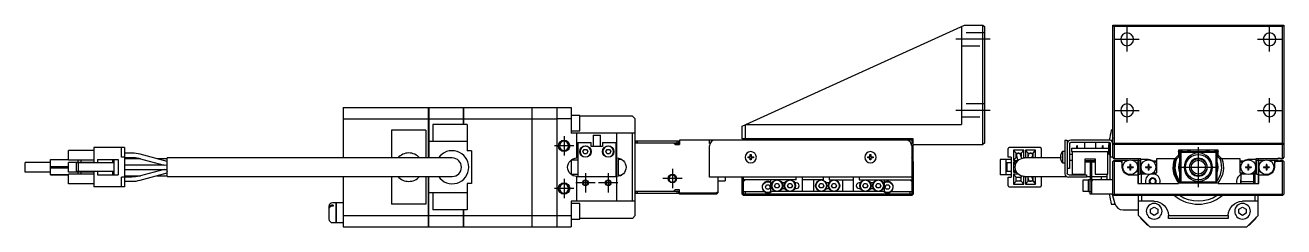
# Model space of a CAD drawing. Extents: x 0 to 936, y -8 to 781.
# Drawn here: x 494.7 to 936.4, y 365.2 to 436.2 of the extents above; entities that cross this region are included whole.
import ezdxf

# ---------------------------------------------------------------- set-up
doc = ezdxf.new("R2010")
doc.units = 0
doc.header["$LTSCALE"] = 0.5
doc.linetypes.add('CENTER', pattern=[50.8, 31.75, -6.35, 6.35, -6.35])
doc.linetypes.add('DASHED', pattern=[19.05, 12.7, -6.35])
for name, color, linetype in [('MSM_CENTER', 1, 'CENTER'), ('MSM_CONTINUOUS', 7, 'CONTINUOUS'), ('MSM_DASHED', 4, 'DASHED'), ('MSM_NARROW', 5, 'CONTINUOUS')]:
    doc.layers.add(name, color=color, linetype=linetype)

msp = doc.modelspace()

# ---------------------------------------------------------------- linework, layer by layer
at = {"layer": 'MSM_CENTER'}
for p, q in [((881.36, 427), (881.36, 435.5)), ((931.36, 427), (931.36, 435.5)), ((833.29, 431.25), (821.29, 431.25)), ((877.11, 431.25), (885.61, 431.25)), ((927.11, 431.25), (935.61, 431.25)), ((881.36, 402), (881.36, 410.5)), ((931.36, 402), (931.36, 410.5)), ((833.29, 406.25), (821.29, 406.25)), ((877.11, 406.25), (885.61, 406.25)), ((927.11, 406.25), (935.61, 406.25)), ((687.19, 393.75), (680.39, 393.75)), ((683.79, 397.15), (683.79, 390.35)), ((906.36, 379.25), (906.36, 393.25)), ((721.79, 385.65), (721.79, 378.85)), ((899.36, 386.25), (913.36, 386.25)), ((683.79, 382.15), (683.79, 375.35)), ((694.69, 380.75), (687.89, 380.75)), ((691.29, 384.15), (691.29, 377.35)), ((702.69, 380.75), (695.89, 380.75)), ((699.29, 384.15), (699.29, 377.35)), ((725.19, 382.25), (718.39, 382.25)), ((687.19, 378.75), (680.39, 378.75))]:
    msp.add_line(p, q, dxfattribs=at)
at = {"layer": 'MSM_CONTINUOUS'}
for p, q in [((746.29, 400.7), (824.29, 436.25)), ((823.29, 435.79), (823.29, 401.25)), ((824.29, 436.25), (830.79, 436.25)), ((830.79, 394.25), (830.79, 436.25)), ((830.79, 436.25), (831.29, 435.75)), ((831.29, 435.75), (831.29, 394.75)), ((876.36, 436.25), (876.86, 435.75)), ((876.36, 436.25), (936.36, 436.25)), ((876.36, 389.75), (876.36, 436.25)), ((876.86, 435.75), (876.86, 394.75)), ((935.86, 435.75), (876.86, 435.75)), ((935.86, 435.75), (936.36, 436.25)), ((935.86, 394.75), (935.86, 435.75)), ((936.36, 436.25), (936.36, 389.75)), ((606.29, 407.25), (636.24, 407.25)), ((606.29, 407.25), (606.29, 389.5)), ((636.24, 389.5), (636.24, 407.25)), ((636.24, 407.2), (636.29, 407.2)), ((636.29, 407.25), (636.29, 389.5)), ((636.29, 407.25), (648.54, 407.25)), ((648.54, 401.25), (648.54, 407.25)), ((648.54, 407.2), (648.59, 407.2)), ((648.59, 407.25), (672.54, 407.25)), ((648.59, 401.25), (648.59, 407.25)), ((672.54, 365.25), (672.54, 407.25)), ((672.54, 407.2), (672.59, 407.2)), ((672.59, 407.25), (686.29, 407.25)), ((672.59, 365.25), (672.59, 407.25)), ((681.29, 407.25), (681.29, 365.25)), ((686.29, 407.25), (686.29, 398.25)), ((606.29, 403.22), (636.24, 403.22)), ((636.24, 402.96), (636.29, 402.96)), ((636.29, 403.22), (648.54, 403.22)), ((648.54, 402.96), (648.59, 402.96)), ((648.59, 403.22), (672.54, 403.22)), ((672.54, 402.96), (672.59, 402.96)), ((672.59, 403.22), (681.29, 403.22)), ((686.29, 403.25), (681.29, 403.25)), ((689.29, 404.5), (686.29, 404.5)), ((689.29, 399), (689.29, 404.5)), ((707.79, 404.25), (689.29, 404.25)), ((708.79, 403.25), (707.79, 404.25)), ((708.79, 369.25), (708.79, 403.25)), ((635.29, 399.25), (623.29, 399.25)), ((623.29, 399.25), (623.29, 389.5)), ((635.29, 399.25), (635.29, 389.5)), ((637.79, 401.25), (637.79, 395.25)), ((649.79, 401.25), (637.79, 401.25)), ((649.79, 401.25), (649.79, 392.03)), ((686.29, 399), (689.29, 399)), ((708.79, 398.25), (686.29, 398.25)), ((688.29, 389.5), (688.29, 398.25)), ((702.29, 389.5), (702.29, 398.25)), ((707.79, 374.25), (707.79, 398.25)), ((746.29, 396.25), (746.29, 400.7)), ((747.29, 401.16), (747.29, 396.25)), ((747.49, 401.25), (823.29, 401.25)), ((876.36, 399.25), (875.79, 399.25)), ((518.84, 393.15), (518.84, 387.75)), ((529.54, 393.15), (518.84, 393.15)), ((528.54, 389.75), (528.54, 393.15)), ((529.54, 393.15), (529.54, 379.35)), ((649.79, 395.25), (636.29, 395.25)), ((688.59, 395), (688.59, 383)), ((688.59, 395), (693.29, 395)), ((693.29, 393.5), (693.29, 395)), ((697.29, 393.5), (693.29, 393.5)), ((694.04, 397.5), (696.54, 397.5)), ((694.04, 397.5), (694.04, 393.5)), ((696.54, 393.5), (696.54, 397.5)), ((697.29, 395), (697.29, 393.5)), ((697.29, 395), (701.99, 395)), ((701.99, 395), (701.99, 383)), ((723.99, 394.75), (708.79, 394.75)), ((708.99, 394.75), (708.99, 395.55)), ((708.99, 395.55), (723.99, 395.55)), ((709.49, 395.55), (709.49, 394.75)), ((722.79, 394.25), (722.29, 394.75)), ((724.29, 394.5), (722.54, 394.5)), ((722.79, 394.25), (724.29, 394.25)), ((723.49, 394.75), (723.49, 395.55)), ((723.99, 395.55), (723.99, 394.75)), ((724.29, 395.75), (724.29, 394.25)), ((805.79, 395.75), (724.29, 395.75)), ((734.79, 394.55), (734.79, 395.75)), ((734.79, 394.55), (734.96, 394.55)), ((734.79, 382.75), (734.79, 393.75)), ((806.29, 396.25), (746.29, 396.25)), ((746.29, 395.75), (746.54, 396)), ((746.79, 396.25), (746.54, 396)), ((746.54, 396), (746.79, 395.75)), ((805.79, 394.55), (805.62, 394.55)), ((805.79, 396.25), (806.29, 395.75)), ((805.79, 395.75), (806.04, 396)), ((805.79, 395.75), (805.79, 394.55)), ((805.79, 393.75), (805.79, 376.75)), ((806.29, 388.55), (806.29, 396.25)), ((806.29, 394.25), (830.79, 394.25)), ((831.29, 394.75), (830.79, 394.25)), ((850.96, 393.15), (839.96, 393.15)), ((859.56, 395.75), (860.36, 395.75)), ((859.56, 395.75), (859.56, 383.95)), ((860.36, 395.75), (860.36, 384.05)), ((861.16, 394.55), (861.16, 385.75)), ((875.16, 395.75), (861.56, 395.75)), ((875.16, 394.95), (861.56, 394.95)), ((863.73, 392.95), (863.73, 393.75)), ((863.98, 393.75), (863.73, 393.75)), ((863.98, 392.95), (863.98, 393.75)), ((866.36, 394.95), (866.36, 392.95)), ((870.36, 392.95), (870.36, 394.95)), ((872.73, 392.95), (872.73, 393.75)), ((872.98, 393.75), (872.73, 393.75)), ((872.98, 392.95), (872.98, 393.75)), ((875.06, 390.75), (875.06, 394.75)), ((875.51, 394.75), (875.06, 394.75)), ((875.36, 394.89), (875.36, 394.75)), ((875.56, 389.75), (875.56, 394.55)), ((876.36, 396.64), (876, 395.4)), ((876.86, 394.75), (876.36, 394.25)), ((936.36, 394.25), (876.36, 394.25)), ((876.86, 394.75), (935.86, 394.75)), ((876.86, 394.25), (876.86, 389.25)), ((936.36, 394.25), (935.86, 394.75)), ((935.86, 389.25), (935.86, 394.25)), ((503.59, 383.55), (503.59, 388.95)), ((503.59, 388.95), (509.94, 388.95)), ((509.94, 388.75), (509.94, 392.15)), ((518.84, 392.15), (509.94, 392.15)), ((518.84, 388.75), (509.94, 388.75)), ((513.29, 387.95), (513.29, 388.75)), ((514.29, 387.95), (514.29, 388.75)), ((520.09, 388.95), (520.09, 387.75)), ((520.09, 388.95), (527.34, 388.95)), ((525.34, 388.95), (525.34, 387.75)), ((525.84, 388.95), (525.84, 383.55)), ((527.34, 388.95), (527.34, 383.55)), ((529.54, 389.75), (528.54, 389.75)), ((532.17, 391.2), (529.54, 391.2)), ((529.54, 389.7), (532.17, 389.7)), ((535.12, 389.25), (529.54, 389.25)), ((534.66, 389.37), (543.51, 387)), ((544.54, 388.27), (535.05, 390.82)), ((544.54, 389.25), (540.91, 389.25)), ((544.54, 383), (544.54, 389.5)), ((644.54, 389.5), (544.54, 389.5)), ((651.29, 392.03), (649.79, 392.03)), ((651.29, 392.03), (651.29, 380.47)), ((686.29, 388.81), (686.29, 383.69)), ((688.59, 388.75), (686.29, 388.75)), ((688.59, 389.5), (688.29, 389.5)), ((690.42, 391.75), (690.86, 392.5)), ((690.86, 391), (690.42, 391.75)), ((690.86, 392.5), (691.72, 392.5)), ((691.72, 391), (690.86, 391)), ((691.72, 392.5), (692.15, 391.75)), ((692.15, 391.75), (691.72, 391)), ((698.42, 391.75), (698.86, 392.5)), ((698.86, 391), (698.42, 391.75)), ((698.86, 392.5), (699.72, 392.5)), ((699.72, 391), (698.86, 391)), ((699.72, 392.5), (700.15, 391.75)), ((700.15, 391.75), (699.72, 391)), ((702.29, 389.5), (701.99, 389.5)), ((702.19, 389.5), (702.19, 383)), ((702.79, 389), (702.79, 383.5)), ((704.02, 389), (702.79, 389)), ((748.36, 389.95), (749.09, 389.95)), ((749.09, 389.55), (748.36, 389.55)), ((749.09, 389.95), (749.09, 390.68)), ((749.09, 388.82), (749.09, 389.55)), ((749.49, 390.68), (749.49, 389.95)), ((749.49, 389.95), (750.22, 389.95)), ((749.49, 389.55), (749.49, 388.82)), ((750.22, 389.55), (749.49, 389.55)), ((790.36, 389.95), (791.09, 389.95)), ((791.09, 389.55), (790.36, 389.55)), ((791.09, 389.95), (791.09, 390.68)), ((791.09, 388.82), (791.09, 389.55)), ((791.49, 390.68), (791.49, 389.95)), ((791.49, 389.95), (792.22, 389.95)), ((792.22, 389.55), (791.49, 389.55)), ((791.49, 389.55), (791.49, 388.82)), ((806.29, 389.25), (805.79, 389.75)), ((806.29, 389.25), (805.79, 389.25)), ((806.29, 389.02), (805.79, 389.02)), ((805.89, 388.85), (805.79, 388.85)), ((806.04, 388.5), (805.79, 388.75)), ((840.66, 388.95), (836.86, 388.95)), ((836.86, 388.95), (836.86, 383.55)), ((838.77, 388.95), (838.77, 383.55)), ((839.66, 389.75), (839.66, 392.85)), ((840.66, 389.75), (839.66, 389.75)), ((840.66, 389.75), (840.66, 382.75)), ((841.46, 392.25), (841.46, 388.65)), ((842.41, 391.2), (841.46, 392.25)), ((845.11, 392.25), (841.46, 392.25)), ((842.41, 389.7), (841.46, 388.65)), ((842.41, 389.7), (842.41, 391.2)), ((842.41, 391.2), (844.16, 391.2)), ((842.71, 389.7), (842.41, 389.7)), ((842.56, 390.25), (843.04, 388.53)), ((843.78, 391.2), (844.16, 390.82)), ((844.37, 389.34), (844.01, 390.65)), ((844.16, 391.2), (845.11, 392.25)), ((844.16, 391.2), (844.16, 390.1)), ((844.32, 389.52), (844.46, 389.37)), ((845.11, 389.49), (845.11, 392.25)), ((857.97, 389.5), (845.36, 389.5)), ((845.71, 392.25), (845.71, 389.5)), ((846.61, 391.2), (845.71, 392.25)), ((849.26, 392.25), (845.71, 392.25)), ((846.76, 390.66), (846.42, 389.5)), ((846.61, 390.14), (846.61, 391.2)), ((846.61, 391.2), (848.36, 391.2)), ((847.98, 391.2), (848.36, 390.82)), ((847.98, 389.5), (848.2, 390.23)), ((848.04, 389.7), (848.36, 389.7)), ((848.36, 390.07), (848.07, 389.78)), ((848.36, 391.2), (849.26, 392.25)), ((848.36, 389.7), (848.36, 391.2)), ((848.36, 389.7), (848.53, 389.5)), ((849.26, 389.5), (849.26, 392.25)), ((851.26, 392.85), (851.26, 389.5)), ((857.97, 389.95), (858.1, 389.95)), ((858.1, 389.55), (857.97, 389.55)), ((858.1, 390.7), (858.1, 390.68)), ((858.1, 389.95), (858.1, 389.55)), ((858.1, 388.82), (858.1, 388.8)), ((858.66, 391.75), (858.66, 387.75)), ((859.56, 391.75), (858.66, 391.75)), ((862.11, 390.75), (861.16, 390.75)), ((861.16, 388.75), (862.11, 388.75)), ((861.86, 392.95), (861.86, 391.75)), ((861.86, 392.95), (874.86, 392.95)), ((861.86, 391.75), (874.86, 391.75)), ((862.11, 391.75), (862.11, 383.75)), ((866.61, 389.25), (870.11, 389.25)), ((866.61, 383.75), (866.61, 389.25)), ((870.11, 389.25), (870.11, 383.75)), ((874.61, 383.75), (874.61, 391.75)), ((874.86, 392.95), (874.86, 391.75)), ((875.06, 392.07), (874.86, 392.07)), ((875.06, 390.75), (875.56, 390.75)), ((875.36, 390.75), (875.36, 381.75)), ((876.36, 389.75), (875.56, 389.75)), ((876.86, 389.25), (876.36, 389.75)), ((876.36, 388.25), (876.86, 388.75)), ((886.16, 389.25), (876.86, 389.25)), ((876.86, 388.75), (881.74, 388.75)), ((879.66, 386.25), (879.66, 388.75)), ((883.17, 388.75), (885.16, 388.75)), ((885.16, 388.75), (885.16, 387.8)), ((885.36, 380.55), (885.36, 389.25)), ((885.36, 388.75), (885.96, 388.75)), ((885.96, 383.75), (885.96, 388.75)), ((886.16, 387.8), (886.16, 389.25)), ((886.16, 389.02), (888.81, 389.02)), ((898.86, 389.25), (891.66, 389.25)), ((891.66, 389.25), (891.66, 384.25)), ((898.15, 389.25), (899.36, 390.45)), ((899.36, 389.75), (898.86, 389.25)), ((913.36, 392.25), (899.36, 392.25)), ((899.36, 392.25), (899.36, 389.75)), ((899.86, 390.95), (900.16, 391.25)), ((899.86, 381.55), (899.86, 390.95)), ((900.36, 391.45), (900.16, 391.25)), ((900.16, 391.25), (900.16, 381.25)), ((900.36, 391.45), (900.66, 391.75)), ((912.36, 391.45), (900.36, 391.45)), ((900.66, 391.75), (912.06, 391.75)), ((905.3, 389.21), (905.3, 389.21)), ((912.06, 391.75), (912.36, 391.45)), ((912.36, 391.45), (912.86, 390.95)), ((912.56, 381.25), (912.56, 391.25)), ((912.86, 390.95), (912.86, 381.55)), ((913.36, 389.75), (913.36, 392.25)), ((913.36, 390.45), (914.57, 389.25)), ((913.86, 389.25), (913.36, 389.75)), ((921.06, 389.25), (913.86, 389.25)), ((921.06, 384.25), (921.06, 389.25)), ((923.9, 389.02), (926.56, 389.02)), ((934.86, 389.25), (926.56, 389.25)), ((926.56, 389.25), (926.56, 387.8)), ((926.76, 383.75), (926.76, 388.75)), ((926.76, 388.75), (927.36, 388.75)), ((927.36, 389.25), (927.36, 380.55)), ((927.56, 387.8), (927.56, 388.75)), ((927.56, 388.75), (929.54, 388.75)), ((930.97, 388.75), (934.1, 388.75)), ((933.06, 388.75), (933.06, 386.25)), ((934.86, 389.25), (934.86, 389.49)), ((935.86, 389.25), (935.42, 389.25)), ((935.42, 388.75), (935.86, 388.75)), ((936.36, 389.75), (935.86, 389.25)), ((935.86, 388.75), (936.36, 388.25)), ((503.59, 387.95), (494.69, 387.95)), ((494.69, 384.55), (494.69, 387.95)), ((503.59, 384.55), (494.69, 384.55)), ((503.59, 384.55), (494.69, 384.55)), ((503.59, 384.55), (494.69, 384.55)), ((503.59, 386.5), (509.94, 386.5)), ((503.59, 386), (509.94, 386)), ((518.84, 387.95), (509.94, 387.95)), ((509.94, 384.55), (509.94, 387.95)), ((518.84, 384.55), (509.94, 384.55)), ((512.54, 387.75), (512.54, 384.75)), ((525.84, 387.75), (512.54, 387.75)), ((525.84, 384.75), (512.54, 384.75)), ((513.24, 387.75), (513.24, 384.75)), ((513.29, 383.75), (513.29, 384.55)), ((514.29, 383.75), (514.29, 384.55)), ((518.84, 384.75), (518.84, 379.35)), ((520.09, 384.75), (520.09, 383.55)), ((525.34, 384.75), (525.34, 383.55)), ((543.51, 387), (529.54, 387)), ((529.54, 385.5), (544.54, 385.5)), ((543.51, 385.5), (534.67, 383.13)), ((544.4, 386.88), (543.51, 387)), ((544.54, 387), (544.45, 387)), ((805.79, 388.25), (806.04, 388.5)), ((806.04, 388.5), (806.29, 388.25)), ((806.29, 388.55), (806.19, 388.45)), ((806.19, 388.55), (806.19, 388.35)), ((806.29, 388.25), (806.29, 376.75)), ((840.66, 387.75), (839.16, 387.75)), ((839.16, 387.75), (839.16, 384.75)), ((840.66, 384.75), (839.16, 384.75)), ((841.46, 388.65), (843.01, 388.65)), ((841.46, 388.05), (841.46, 384.45)), ((842.25, 387.18), (841.46, 388.05)), ((842.65, 388.05), (841.46, 388.05)), ((842.25, 385.32), (841.46, 384.45)), ((841.46, 384.45), (842.65, 384.45)), ((858.66, 387.75), (859.56, 387.75)), ((861.16, 385.75), (860.36, 385.75)), ((870.11, 388.55), (866.61, 388.55)), ((870.11, 388.05), (866.61, 388.05)), ((868.36, 387.75), (868.86, 387.75)), ((868.36, 387.75), (868.36, 381.75)), ((868.86, 387.75), (868.86, 376.75)), ((876.36, 376.75), (876.36, 388.25)), ((876.61, 388.5), (876.86, 388.25)), ((876.86, 388.25), (876.86, 376.75)), ((879.16, 388.25), (876.86, 388.25)), ((879.66, 388.6), (879.16, 388.25)), ((879.16, 388.25), (879.66, 387.75)), ((881.46, 386.39), (882.25, 386.39)), ((881.46, 386.39), (881.46, 386.1)), ((881.46, 386.1), (882.25, 386.1)), ((881.99, 386.39), (881.99, 386.1)), ((882.6, 387.25), (882.31, 387.25)), ((882.31, 387.25), (882.31, 386.45)), ((882.31, 386.72), (882.6, 386.72)), ((882.31, 386.04), (882.31, 385.25)), ((882.31, 385.78), (882.6, 385.78)), ((882.6, 385.25), (882.31, 385.25)), ((882.6, 387.25), (882.6, 386.45)), ((882.6, 386.04), (882.6, 385.25)), ((882.66, 386.39), (883.46, 386.39)), ((882.66, 386.1), (883.46, 386.1)), ((882.93, 386.1), (882.93, 386.39)), ((883.46, 386.39), (883.46, 386.1)), ((885.16, 387.8), (884.86, 387.63)), ((884.86, 384.87), (885.16, 384.7)), ((885.16, 384.7), (885.16, 380.55)), ((886.16, 387.8), (886.38, 387.67)), ((886.38, 384.83), (886.16, 384.7)), ((886.16, 384.25), (886.16, 384.7)), ((886.36, 387.67), (886.36, 387.68)), ((886.36, 384.81), (886.36, 384.82)), ((887.86, 386.39), (887.86, 386.1)), ((887.86, 386.39), (888.65, 386.39)), ((887.86, 386.1), (888.65, 386.1)), ((888.39, 386.39), (888.39, 386.1)), ((889, 387.25), (888.71, 387.25)), ((888.71, 387.25), (888.71, 386.45)), ((888.71, 386.72), (889, 386.72)), ((888.71, 386.04), (888.71, 385.25)), ((888.71, 385.78), (889, 385.78)), ((889, 385.25), (888.71, 385.25)), ((889, 387.25), (889, 386.45)), ((889, 386.04), (889, 385.25)), ((889.06, 386.39), (889.86, 386.39)), ((889.06, 386.1), (889.86, 386.1)), ((889.33, 386.1), (889.33, 386.39)), ((889.86, 386.39), (889.86, 386.1)), ((890.37, 388.55), (891.66, 388.55)), ((891.66, 388.05), (890.94, 388.05)), ((903.49, 387.56), (903.56, 387.62)), ((903.56, 384.87), (903.49, 384.94)), ((903.56, 387.69), (903.56, 387.62)), ((903.56, 384.87), (903.56, 384.8)), ((921.06, 388.55), (922.34, 388.55)), ((921.78, 388.05), (921.06, 388.05)), ((922.86, 386.39), (923.65, 386.39)), ((922.86, 386.39), (922.86, 386.1)), ((922.86, 386.1), (923.65, 386.1)), ((923.39, 386.39), (923.39, 386.1)), ((924, 387.25), (923.71, 387.25)), ((923.71, 387.25), (923.71, 386.45)), ((923.71, 386.72), (924, 386.72)), ((923.71, 386.04), (923.71, 385.25)), ((923.71, 385.78), (924, 385.78)), ((924, 385.25), (923.71, 385.25)), ((924, 387.25), (924, 386.45)), ((924, 386.04), (924, 385.25)), ((924.06, 386.39), (924.86, 386.39)), ((924.06, 386.1), (924.86, 386.1)), ((924.33, 386.1), (924.33, 386.39)), ((924.86, 386.39), (924.86, 386.1)), ((926.34, 387.67), (926.56, 387.8)), ((926.56, 384.7), (926.34, 384.83)), ((926.36, 387.67), (926.36, 387.68)), ((926.36, 384.81), (926.36, 384.82)), ((926.56, 384.7), (926.56, 384.25)), ((927.86, 387.63), (927.56, 387.8)), ((927.56, 384.7), (927.86, 384.87)), ((927.56, 380.55), (927.56, 384.7)), ((929.26, 386.39), (929.26, 386.1)), ((929.26, 386.39), (930.05, 386.39)), ((929.26, 386.1), (930.05, 386.1)), ((929.79, 386.39), (929.79, 386.1)), ((930.4, 387.25), (930.11, 387.25)), ((930.11, 387.25), (930.11, 386.45)), ((930.11, 386.72), (930.4, 386.72)), ((930.11, 386.04), (930.11, 385.25)), ((930.11, 385.78), (930.4, 385.78)), ((930.4, 385.25), (930.11, 385.25)), ((930.4, 387.25), (930.4, 386.45)), ((930.4, 386.04), (930.4, 385.25)), ((930.46, 386.39), (931.26, 386.39)), ((930.46, 386.1), (931.26, 386.1)), ((930.73, 386.1), (930.73, 386.39)), ((931.26, 386.39), (931.26, 386.1)), ((933.56, 388.25), (933.06, 388.6)), ((933.06, 387.75), (933.56, 388.25)), ((935.86, 388.25), (933.56, 388.25)), ((935.86, 388.25), (936.11, 388.5)), ((935.86, 376.75), (935.86, 388.25)), ((936.36, 388.25), (936.36, 376.75)), ((504.54, 383.55), (503.59, 383.55)), ((503.59, 383.55), (509.94, 383.55)), ((504.84, 383.55), (504.54, 383.55)), ((509.94, 383.55), (504.84, 383.55)), ((506.64, 383.55), (506.34, 383.55)), ((506.34, 383.55), (506.52, 383.55)), ((506.52, 383.55), (509.94, 383.55)), ((509.94, 383.55), (506.64, 383.55)), ((509.94, 380.35), (509.94, 383.75)), ((518.84, 383.75), (509.94, 383.75)), ((518.84, 380.35), (509.94, 380.35)), ((520.09, 383.55), (527.34, 383.55)), ((528.54, 379.35), (528.54, 382.75)), ((529.54, 382.75), (528.54, 382.75)), ((529.54, 383.25), (535.12, 383.25)), ((532.17, 382.8), (529.54, 382.8)), ((529.54, 381.3), (532.17, 381.3)), ((535.05, 381.68), (544.54, 384.22)), ((540.91, 383.25), (544.54, 383.25)), ((544.54, 383), (644.54, 383)), ((606.29, 383), (606.29, 365.25)), ((623.29, 383), (623.29, 373.25)), ((635.29, 383), (635.29, 373.25)), ((636.24, 365.25), (636.24, 383)), ((636.29, 365.25), (636.29, 383)), ((651.29, 380.47), (649.79, 380.47)), ((649.79, 380.47), (649.79, 371.25)), ((686.29, 383.75), (688.59, 383.75)), ((688.29, 374.25), (688.29, 383)), ((688.29, 383), (702.29, 383)), ((691.99, 380.45), (691.99, 381.1)), ((691.99, 380.45), (692.01, 380.43)), ((691.99, 380.45), (692.01, 380.43)), ((702.29, 374.25), (702.29, 383)), ((702.79, 383.5), (704.02, 383.5)), ((805.79, 382.75), (734.79, 382.75)), ((737.79, 382.75), (737.79, 377.25)), ((737.79, 381.5), (740.29, 381.5)), ((740.29, 382.75), (740.29, 381.5)), ((746.29, 376.75), (746.29, 382.75)), ((746.79, 376.75), (746.79, 382.75)), ((746.79, 381.25), (747.29, 381.75)), ((765.29, 381.75), (746.79, 381.75)), ((754.42, 379.25), (754.86, 380)), ((754.86, 380), (755.72, 380)), ((755.72, 380), (756.15, 379.25)), ((756.29, 377.75), (756.29, 381.75)), ((757.67, 379.75), (758.11, 380.5)), ((758.11, 380.5), (758.97, 380.5)), ((758.97, 380.5), (759.4, 379.75)), ((761.31, 380.75), (760.27, 380.75)), ((762.17, 379.75), (762.61, 380.5)), ((762.61, 380.5), (763.47, 380.5)), ((763.47, 380.5), (763.9, 379.75)), ((765.29, 380.75), (764.77, 380.75)), ((765.29, 381.75), (765.29, 382.75)), ((767.29, 382.75), (767.29, 377.75)), ((774.79, 381.75), (767.29, 381.75)), ((771.49, 377.75), (771.49, 381.75)), ((773.17, 379.75), (773.61, 380.5)), ((773.61, 380.5), (774.47, 380.5)), ((774.47, 380.5), (774.9, 379.75)), ((774.79, 381.75), (774.79, 382.75)), ((776.81, 380.75), (775.77, 380.75)), ((776.79, 382.75), (776.79, 381.75)), ((776.79, 381.75), (785.29, 381.75)), ((777.67, 379.75), (778.11, 380.5)), ((778.11, 380.5), (778.97, 380.5)), ((778.97, 380.5), (779.4, 379.75)), ((781.49, 381.75), (781.49, 377.75)), ((785.29, 382.75), (785.29, 377.75)), ((787.29, 382.75), (787.29, 381.75)), ((787.29, 381.75), (805.79, 381.75)), ((787.81, 380.75), (787.29, 380.75)), ((788.67, 379.75), (789.11, 380.5)), ((789.11, 380.5), (789.97, 380.5)), ((789.97, 380.5), (790.4, 379.75)), ((792.31, 380.75), (791.27, 380.75)), ((793.17, 379.75), (793.61, 380.5)), ((793.61, 380.5), (794.47, 380.5)), ((794.47, 380.5), (794.9, 379.75)), ((796.29, 377.75), (796.29, 381.75)), ((796.42, 379.25), (796.86, 380)), ((796.86, 380), (797.72, 380)), ((797.72, 380), (798.15, 379.25)), ((805.29, 381.75), (805.79, 381.25)), ((840.66, 383.55), (836.86, 383.55)), ((839.66, 379.65), (839.66, 382.75)), ((839.66, 382.75), (840.66, 382.75)), ((843.17, 383.85), (841.46, 383.85)), ((841.46, 383.85), (841.46, 380.25)), ((842.41, 382.8), (841.46, 383.85)), ((842.41, 381.3), (841.46, 380.25)), ((841.46, 380.25), (845.11, 380.25)), ((842.41, 382.8), (844.16, 382.8)), ((842.41, 381.3), (842.41, 382.8)), ((844.16, 381.3), (842.41, 381.3)), ((843.78, 382.8), (844.16, 382.42)), ((844.16, 381.67), (843.78, 381.3)), ((844.16, 382.8), (844.46, 383.13)), ((844.16, 381.3), (844.16, 382.8)), ((844.16, 381.3), (845.11, 380.25)), ((845.11, 380.25), (845.11, 383.01)), ((845.36, 383), (860.03, 383)), ((845.71, 383), (845.71, 380.25)), ((846.61, 381.3), (845.71, 380.25)), ((845.71, 380.25), (849.26, 380.25)), ((846.42, 383), (846.76, 381.83)), ((846.61, 381.3), (846.61, 382.36)), ((848.36, 381.3), (846.61, 381.3)), ((848.2, 382.26), (847.98, 383)), ((848.36, 381.67), (847.98, 381.3)), ((848.36, 382.8), (848.04, 382.8)), ((848.07, 382.71), (848.36, 382.42)), ((848.36, 382.8), (848.53, 383)), ((848.36, 381.3), (848.36, 382.8)), ((848.36, 381.3), (849.26, 380.25)), ((849.26, 380.25), (849.26, 383)), ((851.26, 383), (851.26, 379.65)), ((867.06, 382.75), (860.76, 382.75)), ((860.86, 383.55), (867.06, 383.55)), ((862.11, 383.75), (866.61, 383.75)), ((865.86, 381.65), (865.86, 377.85)), ((867.86, 381.65), (865.86, 381.65)), ((867.06, 383.55), (867.06, 382.75)), ((867.06, 383), (868.36, 383)), ((867.86, 377.75), (867.86, 381.75)), ((876.36, 381.75), (867.86, 381.75)), ((868.36, 377.75), (868.36, 381.75)), ((868.86, 383), (874.36, 383)), ((868.86, 381.25), (869.36, 381.75)), ((870.11, 383.75), (871.11, 383.75)), ((871.11, 383.85), (873.61, 383.85)), ((871.11, 383.75), (871.11, 383.85)), ((871.91, 383.85), (871.91, 383.75)), ((871.91, 383.75), (872.81, 383.75)), ((872.28, 383.85), (872.28, 383.75)), ((872.36, 381.75), (872.36, 383)), ((872.43, 383.85), (872.43, 383.75)), ((872.81, 383.85), (872.81, 383.75)), ((873.61, 383.75), (873.61, 383.85)), ((873.61, 383.75), (874.61, 383.75)), ((874.36, 381.75), (874.36, 383.75)), ((885.16, 383.45), (882.46, 383.45)), ((885.16, 380.55), (899.36, 380.55)), ((885.36, 383.75), (885.96, 383.75)), ((886.16, 384.25), (887.2, 384.25)), ((886.66, 383.75), (886.16, 384.25)), ((886.36, 380.55), (886.36, 384.05)), ((888.14, 383.75), (886.66, 383.75)), ((891.16, 383.75), (889.57, 383.75)), ((890.52, 384.25), (891.66, 384.25)), ((891.66, 384.25), (891.16, 383.75)), ((899.36, 380.55), (899.36, 380.75)), ((899.36, 380.75), (913.36, 380.75)), ((900.16, 381.25), (899.86, 381.55)), ((900.16, 381.25), (900.36, 381.05)), ((900.66, 380.75), (900.36, 381.05)), ((900.36, 381.05), (912.36, 381.05)), ((903.2, 383.05), (903.38, 383.05)), ((903.61, 382.82), (903.38, 383.05)), ((903.61, 382.82), (903.44, 382.82)), ((903.61, 382.69), (903.61, 382.82)), ((905.3, 383.28), (905.3, 383.28)), ((909.33, 383.05), (909.11, 382.82)), ((909.28, 382.82), (909.11, 382.82)), ((909.11, 382.82), (909.11, 382.69)), ((909.33, 383.05), (909.52, 383.05)), ((912.86, 381.55), (912.06, 380.75)), ((913.36, 380.75), (913.36, 380.55)), ((913.36, 380.55), (927.56, 380.55)), ((921.56, 383.75), (921.06, 384.25)), ((921.06, 384.25), (922.2, 384.25)), ((923.14, 383.75), (921.31, 383.75)), ((921.31, 383.75), (921.31, 380.55)), ((921.31, 381.25), (925.81, 381.25)), ((926.06, 383.75), (924.57, 383.75)), ((925.52, 384.25), (926.56, 384.25)), ((925.81, 380.55), (925.81, 383.75)), ((926.56, 384.25), (926.06, 383.75)), ((926.36, 380.55), (926.36, 384.05)), ((926.76, 383.75), (927.36, 383.75)), ((930.26, 383.45), (927.56, 383.45)), ((529.54, 379.35), (518.84, 379.35)), ((649.79, 377.25), (636.29, 377.25)), ((637.79, 377.25), (637.79, 371.25)), ((723.99, 377.75), (708.79, 377.75)), ((708.99, 376.95), (708.99, 377.75)), ((723.99, 376.95), (708.99, 376.95)), ((709.49, 377.75), (709.49, 376.95)), ((722.29, 377.75), (722.79, 378.25)), ((724.29, 378.25), (722.79, 378.25)), ((723.49, 376.95), (723.49, 377.75)), ((723.99, 377.75), (723.99, 376.95)), ((724.29, 376.75), (724.29, 378.25)), ((724.29, 377.25), (737.18, 377.25)), ((737.29, 376.75), (724.29, 376.75)), ((736.68, 376.75), (737.18, 377.25)), ((737.18, 377.25), (737.79, 377.55)), ((737.79, 377.25), (737.29, 376.75)), ((746.54, 376.5), (746.29, 376.75)), ((746.79, 376.75), (746.54, 376.5)), ((746.54, 376.5), (746.79, 376.25)), ((746.79, 377.75), (753.97, 377.75)), ((805.79, 376.75), (746.79, 376.75)), ((805.79, 376.25), (746.79, 376.25)), ((747.29, 377.75), (747.29, 376.75)), ((754.86, 378.5), (754.42, 379.25)), ((755.72, 378.5), (754.86, 378.5)), ((756.15, 379.25), (755.72, 378.5)), ((796.29, 377.75), (756.29, 377.75)), ((758.11, 379), (757.67, 379.75)), ((758.97, 379), (758.11, 379)), ((759.4, 379.75), (758.97, 379)), ((760.27, 378.75), (761.31, 378.75)), ((762.61, 379), (762.17, 379.75)), ((763.47, 379), (762.61, 379)), ((763.9, 379.75), (763.47, 379)), ((764.77, 378.75), (765.29, 378.75)), ((773.61, 379), (773.17, 379.75)), ((774.47, 379), (773.61, 379)), ((774.9, 379.75), (774.47, 379)), ((775.77, 378.75), (776.81, 378.75)), ((778.11, 379), (777.67, 379.75)), ((778.97, 379), (778.11, 379)), ((779.4, 379.75), (778.97, 379)), ((787.29, 378.75), (787.81, 378.75)), ((789.11, 379), (788.67, 379.75)), ((789.97, 379), (789.11, 379)), ((790.4, 379.75), (789.97, 379)), ((791.27, 378.75), (792.31, 378.75)), ((793.61, 379), (793.17, 379.75)), ((794.47, 379), (793.61, 379)), ((794.9, 379.75), (794.47, 379)), ((796.86, 378.5), (796.42, 379.25)), ((797.72, 378.5), (796.86, 378.5)), ((798.15, 379.25), (797.72, 378.5)), ((798.61, 377.75), (805.79, 377.75)), ((805.29, 376.75), (805.29, 377.75)), ((806.04, 376.5), (805.79, 376.75)), ((805.79, 376.25), (806.04, 376.5)), ((806.29, 376.75), (806.04, 376.5)), ((839.96, 379.35), (850.96, 379.35)), ((865.86, 377.85), (867.86, 377.85)), ((867.86, 377.75), (868.86, 377.75)), ((868.36, 376.75), (868.36, 377.75)), ((876.36, 376.75), (868.36, 376.75)), ((876.1, 376.75), (877.06, 373.42)), ((876.86, 376.25), (876.36, 376.75)), ((876.86, 376.75), (876.61, 376.5)), ((876.86, 376.75), (935.86, 376.75)), ((935.86, 376.25), (876.86, 376.25)), ((885.36, 369.25), (885.36, 376.25)), ((886.36, 376.25), (886.36, 374.25)), ((926.36, 374.25), (926.36, 376.25)), ((927.36, 369.25), (927.36, 376.25)), ((936.11, 376.5), (935.86, 376.75)), ((936.36, 376.75), (935.86, 376.25)), ((601.29, 372.45), (601.29, 368.05)), ((603.74, 373.75), (602.59, 373.75)), ((602.79, 372.89), (602.59, 372.89)), ((602.79, 372.54), (602.59, 372.54)), ((602.79, 372.89), (602.79, 372.54)), ((603.74, 373.75), (603.74, 366.75)), ((603.79, 373.7), (603.74, 373.7)), ((603.79, 373.75), (603.79, 366.75)), ((606.29, 373.75), (603.79, 373.75)), ((635.29, 373.25), (623.29, 373.25)), ((649.79, 371.25), (637.79, 371.25)), ((648.54, 365.25), (648.54, 371.25)), ((648.59, 365.25), (648.59, 371.25)), ((708.79, 374.25), (686.29, 374.25)), ((686.29, 374.25), (686.29, 365.25)), ((689.29, 373.5), (686.29, 373.5)), ((689.29, 368), (689.29, 373.5)), ((875.79, 373.25), (877.11, 373.25)), ((879.94, 371.25), (885.36, 371.25)), ((890.86, 374.25), (885.36, 374.25)), ((889.61, 371.47), (890.86, 372.19)), ((889.61, 370.03), (889.61, 371.47)), ((890.86, 372.19), (892.11, 371.47)), ((892.11, 371.47), (892.11, 370.03)), ((920.61, 371.47), (921.86, 372.19)), ((920.61, 370.03), (920.61, 371.47)), ((927.36, 374.25), (921.86, 374.25)), ((921.86, 372.19), (923.11, 371.47)), ((923.11, 371.47), (923.11, 370.03)), ((602.59, 366.75), (603.74, 366.75)), ((603.74, 366.8), (603.79, 366.8)), ((603.79, 366.75), (606.29, 366.75)), ((606.29, 369.28), (636.24, 369.28)), ((636.24, 369.53), (636.29, 369.53)), ((636.29, 369.28), (648.54, 369.28)), ((648.54, 369.53), (648.59, 369.53)), ((648.59, 369.28), (672.54, 369.28)), ((672.54, 369.53), (672.59, 369.53)), ((672.59, 369.28), (681.29, 369.28)), ((681.29, 369.25), (686.29, 369.25)), ((686.29, 368), (689.29, 368)), ((707.79, 368.25), (689.29, 368.25)), ((707.79, 368.25), (708.79, 369.25)), ((885.36, 369.25), (889.36, 365.25)), ((890.86, 369.3), (889.61, 370.03)), ((892.11, 370.03), (890.86, 369.3)), ((895.86, 369.25), (916.86, 369.25)), ((895.86, 368.25), (895.86, 369.25)), ((916.86, 368.25), (895.86, 368.25)), ((916.86, 369.25), (916.86, 368.25)), ((921.86, 369.3), (920.61, 370.03)), ((923.11, 370.03), (921.86, 369.3)), ((923.36, 365.25), (927.36, 369.25)), ((606.29, 365.25), (636.24, 365.25)), ((636.24, 365.3), (636.29, 365.3)), ((636.29, 365.25), (648.54, 365.25)), ((648.54, 365.3), (648.59, 365.3)), ((648.59, 365.25), (672.54, 365.25)), ((672.54, 365.3), (672.59, 365.3)), ((672.59, 365.25), (686.29, 365.25)), ((889.36, 365.25), (923.36, 365.25))]:
    msp.add_line(p, q, dxfattribs=at)
at = {"layer": 'MSM_CONTINUOUS', "extrusion": (0, 0, -1)}
for centre, radius in [((-881.36, 431.25), 2.25), ((-931.36, 431.25), 2.25), ((-881.36, 406.25), 2.25), ((-931.36, 406.25), 2.25), ((-683.79, 393.75), 1.62), ((-691.29, 391.75), 1.9), ((-699.29, 391.75), 1.9), ((-749.29, 389.75), 2), ((-791.29, 389.75), 2), ((-906.36, 386.25), 5), ((-906.36, 386.25), 3.15), ((-683.79, 378.75), 1.62), ((-691.29, 380.75), 0.783), ((-699.29, 380.75), 0.783), ((-721.79, 382.25), 1.23), ((-758.54, 379.75), 1.9), ((-763.04, 379.75), 1.9), ((-774.04, 379.75), 1.9), ((-778.54, 379.75), 1.9), ((-789.54, 379.75), 1.9), ((-794.04, 379.75), 1.9), ((-890.86, 370.75), 2.75), ((-921.86, 370.75), 2.75)]:
    msp.add_circle(centre, radius, dxfattribs=at)
at = {"layer": 'MSM_CONTINUOUS'}
for centre, radius in [((691.29, 391.75), 2), ((699.29, 391.75), 2), ((882.46, 386.25), 2.6), ((888.86, 386.25), 2.6), ((906.36, 386.25), 4.5), ((906.36, 386.25), 3), ((923.86, 386.25), 2.6), ((930.26, 386.25), 2.6), ((758.54, 379.75), 2), ((763.04, 379.75), 2), ((774.04, 379.75), 2), ((778.54, 379.75), 2), ((789.54, 379.75), 2), ((794.04, 379.75), 2)]:
    msp.add_circle(centre, radius, dxfattribs=at)
for centre, radius, start, end in [((934.36, 386.25), 60, 167.4867, 170.8898), ((736.79, 393.75), 2, 90, 180), ((803.79, 393.75), 2, 0, 90), ((839.96, 392.85), 0.3, 90, 180), ((850.96, 392.85), 0.3, 0, 90), ((861.56, 394.55), 1.2, 90, 180), ((934.36, 386.25), 60, 171.6627, 173.5886), ((875.16, 394.55), 1.2, 0, 90), ((532.17, 380.09), 11.11, 75, 90.006), ((629.29, 386.25), 5, 40.5416, 139.4584), ((644.54, 386.25), 5.82, 213.9465, 146.0535), ((644.54, 386.25), 3.25, 270, 90), ((749.29, 389.75), 0.435, 152.6335, 207.3665), ((749.29, 389.75), 0.435, 62.6335, 117.3665), ((749.29, 389.75), 0.435, 242.6335, 297.3665), ((749.29, 389.75), 0.435, 332.6335, 27.3665), ((791.29, 389.75), 0.435, 152.6335, 207.3665), ((791.29, 389.75), 0.435, 62.6335, 117.3665), ((791.29, 389.75), 0.435, 242.6335, 297.3665), ((791.29, 389.75), 0.435, 332.6335, 27.3665), ((805.89, 388.55), 0.3, 0, 90), ((843.28, 390.45), 0.75, 15.6242, 195.6242), ((847.48, 390.45), 0.75, 343.4791, 163.4791), ((861.16, 389.75), 3.19, 163.0947, 176.4096), ((861.16, 389.75), 3.19, 183.5904, 196.9053), ((861.16, 389.75), 3.2, 141.3178, 162.73), ((861.16, 389.75), 3.2, 197.27, 218.6822), ((866.86, 389.35), 0.25, 203.5782, 336.4218), ((868.36, 389.35), 0.25, 203.5782, 336.4218), ((869.86, 389.35), 0.25, 203.5782, 336.4218), ((906.36, 386.25), 8.5, 159.3327, 220.3202), ((906.36, 386.25), 8.2, 158.5399, 222.1236), ((906.36, 386.25), 8.2, 132.9703, 148.6119), ((906.36, 386.25), 8.5, 135.0991, 145.4397), ((906.36, 386.25), 6.5, 112.6199, 122.2042), ((906.36, 386.25), 6.5, 57.7958, 67.3801), ((906.36, 386.25), 8.2, 31.3881, 47.0297), ((906.36, 386.25), 8.5, 34.5603, 44.9009), ((906.36, 386.25), 8.2, 317.8764, 21.4601), ((934.76, 389.5), 1, 228.5904, 311.4096), ((552.71, 387.19), 8.51, 191.4642, 196.4038), ((539.83, 388.6), 4.88, 339.4068, 344.4844), ((537.97, 383.31), 6.84, 16.1617, 18.6721), ((885.66, 386.25), 1.59, 100.893, 126.1972), ((885.77, 386.13), 1.75, 121.3783, 127.006), ((885.77, 386.36), 1.75, 232.994, 238.6217), ((885.66, 386.25), 1.59, 233.8028, 259.107), ((885.66, 386.25), 1.59, 53.8027, 79.1069), ((885.66, 386.25), 1.59, 280.8931, 306.1973), ((888.81, 386.22), 2.8, 40.6764, 56.1354), ((923.9, 386.22), 2.8, 123.8646, 139.3236), ((927.06, 386.25), 1.59, 100.893, 126.1972), ((927.06, 386.25), 1.59, 233.8028, 259.107), ((927.06, 386.25), 1.59, 53.8027, 79.1069), ((927.06, 386.25), 1.59, 280.8931, 306.1973), ((926.94, 386.13), 1.75, 52.994, 58.6217), ((926.94, 386.36), 1.75, 301.3783, 307.006), ((532.17, 392.45), 11.15, 269.9911, 285.0006), ((629.29, 386.25), 5, 220.5416, 319.4584), ((755.29, 379.25), 2, 60, 311.4096), ((765.29, 379.75), 1, 270, 90), ((787.29, 379.75), 1, 90, 270), ((797.29, 379.25), 2, 228.5904, 120), ((847.48, 382.05), 0.75, 196.5209, 16.5209), ((860.76, 383.95), 1.2, 180, 270), ((890.36, 381.25), 2.6, 105.9424, 195.6185), ((890.36, 381.25), 1.01, 315.9346, 224.0654), ((890.36, 381.25), 2.6, 344.3815, 74.0576), ((922.36, 381.25), 2.6, 113.8188, 195.6185), ((839.96, 379.65), 0.3, 180, 270), ((850.96, 379.65), 0.3, 270, 0), ((934.36, 386.25), 60, 189.1102, 192.5133), ((906.36, 386.25), 13, 230.2849, 309.7151), ((602.59, 372.45), 1.3, 90, 180), ((602.18, 371.89), 0.891, 118.7486, 175.0367), ((602.1, 371.58), 0.809, 123.6126, 177.2927), ((602.57, 370.93), 1.61, 89.2584, 124.7863), ((602.57, 371.23), 1.66, 89.4455, 119.7231), ((879.94, 374.25), 3, 195.9958, 270), ((602.59, 368.05), 1.3, 180, 270), ((906.36, 386.25), 27, 219.3765, 230.6235), ((906.36, 386.25), 27, 309.3765, 320.6235)]:
    msp.add_arc(centre, radius, start, end, dxfattribs=at)
at = {"layer": 'MSM_CONTINUOUS', "extrusion": (0, 0, -1)}
for centre, radius, start, end in [((-861.56, 394.55), 0.4, 0, 90), ((-875.16, 394.55), 0.4, 90, 180), ((-532.17, 380.09), 9.61, 89.9909, 105.0002), ((-688.29, 386.25), 3.25, 270, 90), ((-702.29, 386.25), 3.25, 90, 270), ((-749.29, 389.75), 0.95, 347.8468, 12.1532), ((-749.29, 389.75), 0.95, 77.8468, 102.1532), ((-749.29, 389.75), 0.95, 257.8468, 282.1532), ((-749.29, 389.75), 0.95, 167.8468, 192.1532), ((-791.29, 389.75), 0.95, 347.8468, 12.1532), ((-791.29, 389.75), 0.95, 77.8468, 102.1532), ((-791.29, 389.75), 0.95, 257.8468, 282.1532), ((-791.29, 389.75), 0.95, 167.8468, 192.1532), ((-845.36, 386.25), 3.25, 270, 90), ((-888.81, 386.22), 2.8, 90, 123.8646), ((-906.36, 386.25), 8.8, 321.3178, 19.9323), ((-906.36, 386.25), 8.5, 319.6798, 20.6673), ((-906.36, 386.25), 9, 38.9424, 41.8103), ((-906.36, 386.25), 8.8, 37.3018, 42.9859), ((-906.36, 386.25), 6.8, 53.9811, 61.9275), ((-906.36, 386.25), 6.8, 118.0725, 126.0189), ((-906.36, 386.25), 8.8, 137.0141, 142.6982), ((-906.36, 386.25), 9, 138.1897, 141.0576), ((-906.36, 386.25), 8.8, 160.0677, 218.6822), ((-923.9, 386.22), 2.8, 56.1354, 90), ((-934.76, 388.5), 1, 48.5904, 131.4096), ((-882.46, 386.25), 2.8, 270, 0), ((-882.25, 386.45), 0.06, 180, 270), ((-882.25, 386.04), 0.06, 90, 180), ((-882.66, 386.45), 0.06, 270, 0), ((-882.66, 386.04), 0.06, 0, 90), ((-885.54, 386.13), 1.75, 118.6217, 127.006), ((-885.54, 386.36), 1.75, 232.994, 241.3783), ((-888.65, 386.45), 0.06, 180, 270), ((-888.65, 386.04), 0.06, 90, 180), ((-889.06, 386.45), 0.06, 270, 0), ((-889.06, 386.04), 0.06, 0, 90), ((-906.36, 386.25), 6.8, 342.9174, 17.0826), ((-906.36, 386.25), 6.8, 162.9174, 197.0826), ((-923.65, 386.45), 0.06, 180, 270), ((-923.65, 386.04), 0.06, 90, 180), ((-924.06, 386.45), 0.06, 270, 0), ((-924.06, 386.04), 0.06, 0, 90), ((-927.17, 386.13), 1.75, 52.994, 61.3783), ((-927.17, 386.36), 1.75, 298.6217, 307.006), ((-930.05, 386.45), 0.06, 180, 270), ((-930.05, 386.04), 0.06, 90, 180), ((-930.26, 386.25), 2.8, 180, 270), ((-930.46, 386.45), 0.06, 270, 0), ((-930.46, 386.04), 0.06, 0, 90), ((-532.17, 392.45), 9.65, 255.0035, 270.008), ((-755.29, 379.25), 1.9, 232.1364, 121.7568), ((-797.29, 379.25), 1.9, 58.2431, 307.8636), ((-860.86, 384.05), 0.5, 270, 0), ((-906.36, 386.25), 12, 236.4427, 303.5573), ((-890.86, 369.25), 5, 90, 180), ((-921.86, 369.25), 5, 0, 90)]:
    msp.add_arc(centre, radius, start, end, dxfattribs=at)
at = {"layer": 'MSM_DASHED'}
for p, q in [((831.29, 433.5), (823.29, 433.5)), ((823.29, 429), (831.29, 429)), ((831.29, 408.5), (823.29, 408.5)), ((823.29, 404), (831.29, 404))]:
    msp.add_line(p, q, dxfattribs=at)
at = {"layer": 'MSM_NARROW'}
for centre, radius in [((683.79, 393.75), 2), ((906.36, 386.25), 2.46), ((683.79, 378.75), 2), ((691.29, 380.75), 1), ((699.29, 380.75), 1), ((721.79, 382.25), 1.5)]:
    msp.add_circle(centre, radius, dxfattribs=at)
for centre, start, end in [((890.36, 381.25), 325.9442, 214.0558), ((922.36, 381.25), 147.1401, 212.8599)]:
    msp.add_arc(centre, 1.25, start, end, dxfattribs=at)

doc.saveas('drawing.dxf')
